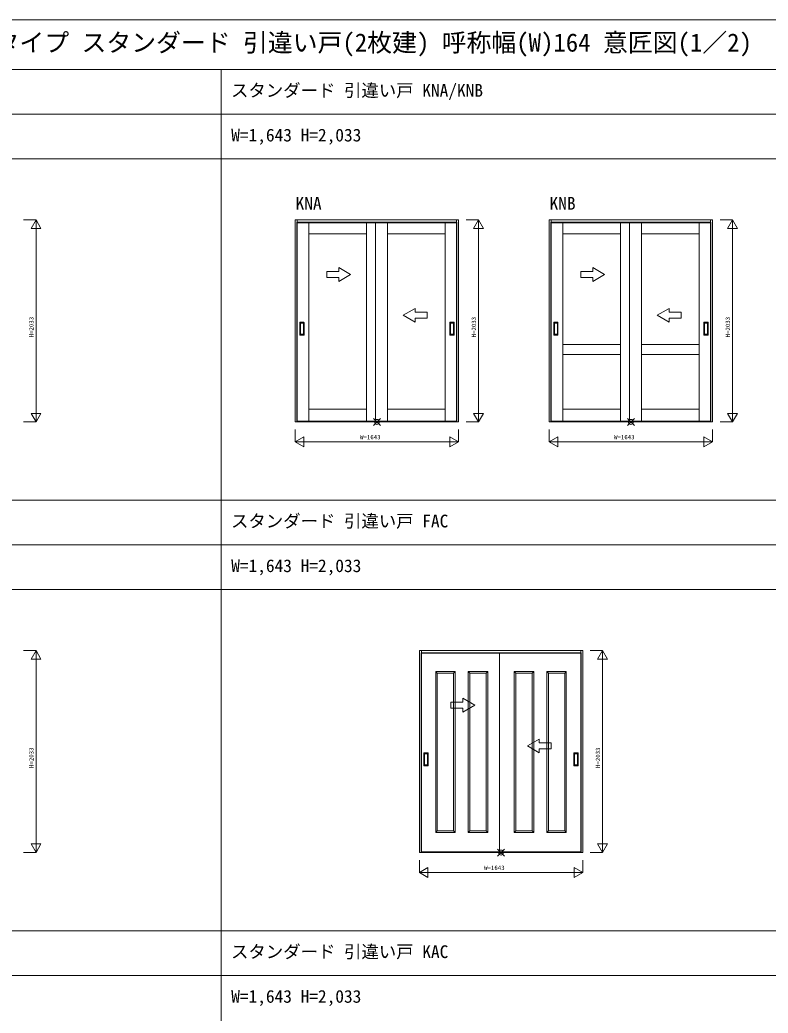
# Model space of a CAD drawing. Units: millimetres, scale not verified. Extents: x -14341 to 14341, y -10000 to 10000.
# Drawn here: x -4967 to 2562, y 1 to 10000 of the extents above; entities that cross this region are included whole.
import ezdxf
from ezdxf.enums import TextEntityAlignment as Align

# ---------------------------------------------------------------- set-up
doc = ezdxf.new("R2010")
doc.units = ezdxf.units.MM
doc.header["$LTSCALE"] = 50
doc.layers.add('0-0_0', color=7, linetype='Continuous')
for name, color, linetype, lineweight in [('0-1_YKK_F1', 7, 'Continuous', 18), ('0-2_YKK_IN', 1, 'Continuous', 18), ('0-3_YKK_A1', 4, 'Continuous', 18), ('0-4_YKK_N1', 2, 'Continuous', 18)]:
    doc.layers.add(name, color=color, linetype=linetype, lineweight=lineweight)
doc.styles.add('ＭＳ ゴシック', font='')
doc.styles.get('ＭＳ ゴシック').set_extended_font_data('MS Gothic')

msp = doc.modelspace()

# ---------------------------------------------------------------- linework, layer by layer
at = {"layer": '0-1_YKK_F1'}
for p, q in [((-14340.51, 10000), (14340.51, 10000)), ((-14340.51, 9500), (14159.49, 9500)), ((-2940.51, -10000), (-2940.51, 9500)), ((-14340.51, 9050), (14159.49, 9050)), ((-14340.51, 8600), (14159.49, 8600)), ((-14340.51, 5165), (14159.49, 5165)), ((-14340.51, 4715), (14159.49, 4715)), ((-14340.51, 4265), (14159.49, 4265)), ((-14340.51, 830), (14159.49, 830)), ((-14340.51, 380), (14159.49, 380))]:
    msp.add_line(p, q, dxfattribs=at)
at = {"layer": '0-2_YKK_IN'}
for p, q in [((-1409.46, 5917.14), (-1338.75, 5987.86)), ((-1409.46, 5987.86), (-1338.75, 5917.14)), ((1145.96, 5917.14), (1216.67, 5987.86)), ((1145.96, 5987.86), (1216.67, 5917.14)), ((-161.22, 1582.14), (-90.51, 1652.86)), ((-161.22, 1652.86), (-90.51, 1582.14))]:
    msp.add_line(p, q, dxfattribs=at)
for centre in [(-1374.1, 5952.5), (1181.32, 5952.5), (-125.86, 1617.5)]:
    msp.add_circle(centre, 25, dxfattribs=at)
at = {"layer": '0-3_YKK_A1'}
for p, q in [((-2195.6, 7985.5), (-552.6, 7985.5)), ((-2195.6, 5952.5), (-2195.6, 7985.5)), ((-1359.1, 7964.5), (-2179.1, 7964.5)), ((-2175.6, 7985.5), (-2175.6, 7955.5)), ((-2175.6, 7961.5), (-572.6, 7961.5)), ((-2175.6, 7958.5), (-572.6, 7958.5)), ((-2175.6, 5956.5), (-2175.6, 7955.5)), ((-1389.1, 7964.5), (-569.1, 7964.5)), ((-572.6, 7985.5), (-572.6, 7955.5)), ((-572.6, 5956.5), (-572.6, 7955.5)), ((-552.6, 5952.5), (-552.6, 7985.5)), ((359.82, 7985.5), (2002.82, 7985.5)), ((359.82, 5952.5), (359.82, 7985.5)), ((1196.32, 7964.5), (376.32, 7964.5)), ((379.82, 7985.5), (379.82, 7955.5)), ((379.82, 7961.5), (1982.82, 7961.5)), ((379.82, 7958.5), (1982.82, 7958.5)), ((379.82, 5956.5), (379.82, 7955.5)), ((1166.32, 7964.5), (1986.32, 7964.5)), ((1982.82, 7985.5), (1982.82, 7955.5)), ((1982.82, 5956.5), (1982.82, 7955.5)), ((2002.82, 5952.5), (2002.82, 7985.5)), ((-1639.1, 7436.45), (-1759.1, 7505.73)), ((-1759.1, 7466.45), (-1759.1, 7505.73)), ((916.32, 7436.45), (796.32, 7505.73)), ((796.32, 7466.45), (796.32, 7505.73)), ((-1639.1, 7436.45), (-1759.1, 7367.17)), ((-1759.1, 7367.17), (-1759.1, 7406.45)), ((916.32, 7436.45), (796.32, 7367.17)), ((796.32, 7367.17), (796.32, 7406.45)), ((-1109.11, 7026.55), (-989.11, 7095.83)), ((-1109.11, 7026.55), (-989.11, 6957.27)), ((-989.11, 7056.55), (-989.11, 7095.83)), ((1446.32, 7026.55), (1566.32, 7095.83)), ((1446.32, 7026.55), (1566.32, 6957.27)), ((1566.32, 7056.55), (1566.32, 7095.83)), ((-2150.1, 6826.5), (-2150.1, 6954.5)), ((-2109.1, 6955.5), (-2149.1, 6955.5)), ((-2144.1, 6836.5), (-2144.1, 6944.5)), ((-2143.1, 6945.5), (-2115.1, 6945.5)), ((-2114.1, 6944.5), (-2114.1, 6836.5)), ((-2108.1, 6826.5), (-2108.1, 6954.5)), ((-989.11, 6957.27), (-989.11, 6996.55)), ((-640.1, 6826.5), (-640.1, 6954.5)), ((-639.1, 6955.5), (-599.1, 6955.5)), ((-634.1, 6944.5), (-634.1, 6836.5)), ((-605.1, 6945.5), (-633.1, 6945.5)), ((-604.1, 6836.5), (-604.1, 6944.5)), ((-598.1, 6826.5), (-598.1, 6954.5)), ((405.32, 6826.5), (405.32, 6954.5)), ((446.32, 6955.5), (406.32, 6955.5)), ((411.32, 6836.5), (411.32, 6944.5)), ((412.32, 6945.5), (440.32, 6945.5)), ((441.32, 6944.5), (441.32, 6836.5)), ((447.32, 6826.5), (447.32, 6954.5)), ((1566.32, 6957.27), (1566.32, 6996.55)), ((1915.32, 6826.5), (1915.32, 6954.5)), ((1916.32, 6955.5), (1956.32, 6955.5)), ((1921.32, 6944.5), (1921.32, 6836.5)), ((1950.32, 6945.5), (1922.32, 6945.5)), ((1951.32, 6836.5), (1951.32, 6944.5)), ((1957.32, 6826.5), (1957.32, 6954.5)), ((-2109.1, 6825.5), (-2149.1, 6825.5)), ((-2115.1, 6835.5), (-2143.1, 6835.5)), ((-639.1, 6825.5), (-599.1, 6825.5)), ((-633.1, 6835.5), (-605.1, 6835.5)), ((446.32, 6825.5), (406.32, 6825.5)), ((440.32, 6835.5), (412.32, 6835.5)), ((1916.32, 6825.5), (1956.32, 6825.5)), ((1922.32, 6835.5), (1950.32, 6835.5)), ((496.32, 6730.5), (1076.32, 6730.5)), ((1866.32, 6730.5), (1286.32, 6730.5)), ((1076.32, 6630.5), (496.32, 6630.5)), ((1286.32, 6630.5), (1866.32, 6630.5)), ((-2059.1, 6080.5), (-1479.1, 6080.5)), ((-689.1, 6080.5), (-1269.1, 6080.5)), ((496.32, 6080.5), (1076.32, 6080.5)), ((1866.32, 6080.5), (1286.32, 6080.5)), ((-552.6, 5952.5), (-2195.6, 5952.5)), ((-2175.6, 5952.5), (-2175.6, 5956.5)), ((-572.6, 5956.5), (-2175.6, 5956.5)), ((-1479.1, 5960.5), (-2059.1, 5960.5)), ((-1269.1, 5960.5), (-689.1, 5960.5)), ((-572.6, 5952.5), (-572.6, 5956.5)), ((2002.82, 5952.5), (359.82, 5952.5)), ((379.82, 5952.5), (379.82, 5956.5)), ((1982.82, 5956.5), (379.82, 5956.5)), ((1076.32, 5960.5), (496.32, 5960.5)), ((1286.32, 5960.5), (1866.32, 5960.5)), ((1982.82, 5952.5), (1982.82, 5956.5)), ((-947.36, 3650.5), (695.64, 3650.5)), ((-947.36, 1617.5), (-947.36, 3650.5)), ((-110.86, 3629.5), (-930.86, 3629.5)), ((-927.36, 3650.5), (-927.36, 3620.5)), ((-927.36, 3626.5), (675.64, 3626.5)), ((-927.36, 3623.5), (675.64, 3623.5)), ((-927.36, 1621.5), (-927.36, 3620.5)), ((-140.86, 3629.5), (679.14, 3629.5)), ((-140.86, 1625.5), (-140.86, 3629.5)), ((675.64, 3650.5), (675.64, 3620.5)), ((675.64, 1621.5), (675.64, 3620.5)), ((695.64, 1617.5), (695.64, 3650.5)), ((-782.96, 3441), (-586.56, 3441)), ((-766.96, 3425), (-782.96, 3441)), ((-766.96, 3425), (-602.56, 3425)), ((-602.56, 3425), (-586.56, 3441)), ((-602.56, 3425), (-602.56, 1837)), ((-586.56, 3441), (-586.56, 1821)), ((-455.16, 3441), (-258.76, 3441)), ((-439.16, 3425), (-455.16, 3441)), ((-439.16, 3425), (-274.76, 3425)), ((-274.76, 3425), (-258.76, 3441)), ((-274.76, 3425), (-274.76, 1837)), ((-258.76, 3441), (-258.76, 1821)), ((7.04, 3441), (7.04, 1821)), ((203.44, 3441), (7.04, 3441)), ((23.04, 3425), (7.04, 3441)), ((23.04, 3425), (23.04, 1837)), ((187.44, 3425), (23.04, 3425)), ((187.44, 3425), (203.44, 3441)), ((334.84, 3441), (334.84, 1821)), ((531.24, 3441), (334.84, 3441)), ((350.84, 3425), (334.84, 3441)), ((350.84, 3425), (350.84, 1837)), ((515.24, 3425), (350.84, 3425)), ((515.24, 3425), (531.24, 3441)), ((-390.86, 3101.45), (-510.86, 3170.73)), ((-510.86, 3131.45), (-510.86, 3170.73)), ((-390.86, 3101.45), (-510.86, 3032.17)), ((-510.86, 3032.17), (-510.86, 3071.45)), ((139.13, 2691.55), (259.13, 2760.83)), ((259.13, 2721.55), (259.13, 2760.83)), ((-901.86, 2491.5), (-901.86, 2619.5)), ((-860.86, 2620.5), (-900.86, 2620.5)), ((-895.86, 2501.5), (-895.86, 2609.5)), ((-894.86, 2610.5), (-866.86, 2610.5)), ((-865.86, 2609.5), (-865.86, 2501.5)), ((-859.86, 2491.5), (-859.86, 2619.5)), ((139.13, 2691.55), (259.13, 2622.27)), ((259.13, 2622.27), (259.13, 2661.55)), ((608.14, 2491.5), (608.14, 2619.5)), ((609.14, 2620.5), (649.14, 2620.5)), ((614.14, 2609.5), (614.14, 2501.5)), ((643.14, 2610.5), (615.14, 2610.5)), ((644.14, 2501.5), (644.14, 2609.5)), ((650.14, 2491.5), (650.14, 2619.5)), ((-866.86, 2500.5), (-894.86, 2500.5)), ((615.14, 2500.5), (643.14, 2500.5)), ((-860.86, 2490.5), (-900.86, 2490.5)), ((609.14, 2490.5), (649.14, 2490.5)), ((-766.96, 1837), (-782.96, 1821)), ((-602.56, 1837), (-586.56, 1821)), ((-439.16, 1837), (-455.16, 1821)), ((-274.76, 1837), (-258.76, 1821)), ((23.04, 1837), (7.04, 1821)), ((187.44, 1837), (203.44, 1821)), ((350.84, 1837), (334.84, 1821)), ((515.24, 1837), (531.24, 1821)), ((695.64, 1617.5), (-947.36, 1617.5)), ((-930.86, 1625.5), (-140.86, 1625.5)), ((-927.36, 1617.5), (-927.36, 1621.5)), ((675.64, 1621.5), (-927.36, 1621.5)), ((679.14, 1625.5), (-140.86, 1625.5)), ((675.64, 1617.5), (675.64, 1621.5))]:
    msp.add_line(p, q, dxfattribs=at)
for points in [[(-1359.1, 5960.5), (-2179.1, 5960.5), (-2179.1, 7964.5)], [(-1389.1, 5960.5), (-1479.1, 5960.5), (-1479.1, 7964.5), (-1389.1, 7964.5)], [(-1389.1, 7964.5), (-1389.1, 5960.5), (-569.1, 5960.5), (-569.1, 7964.5)], [(1196.32, 5960.5), (376.32, 5960.5), (376.32, 7964.5)], [(1166.32, 5960.5), (1076.32, 5960.5), (1076.32, 7964.5), (1166.32, 7964.5)], [(1166.32, 7964.5), (1166.32, 5960.5), (1986.32, 5960.5), (1986.32, 7964.5)], [(-1759.1, 7466.45), (-1879.1, 7466.45), (-1879.1, 7406.45), (-1759.1, 7406.45)], [(796.32, 7466.45), (676.32, 7466.45), (676.32, 7406.45), (796.32, 7406.45)], [(-989.11, 7056.55), (-869.11, 7056.55), (-869.11, 6996.55), (-989.11, 6996.55)], [(1566.32, 7056.55), (1686.32, 7056.55), (1686.32, 6996.55), (1566.32, 6996.55)], [(-110.86, 1625.5), (-930.86, 1625.5), (-930.86, 3629.5)], [(-140.86, 3629.5), (-930.86, 3629.5), (-930.86, 1625.5)], [(-140.86, 3629.5), (-140.86, 1625.5), (679.14, 1625.5), (679.14, 3629.5)], [(-140.86, 3629.5), (679.14, 3629.5), (679.14, 1625.5)], [(-586.56, 1821), (-782.96, 1821), (-782.96, 3441)], [(-602.56, 1837), (-766.96, 1837), (-766.96, 3425)], [(-258.76, 1821), (-455.16, 1821), (-455.16, 3441)], [(-274.76, 1837), (-439.16, 1837), (-439.16, 3425)], [(7.04, 1821), (203.44, 1821), (203.44, 3441)], [(23.04, 1837), (187.44, 1837), (187.44, 3425)], [(334.84, 1821), (531.24, 1821), (531.24, 3441)], [(350.84, 1837), (515.24, 1837), (515.24, 3425)], [(-510.86, 3131.45), (-630.86, 3131.45), (-630.86, 3071.45), (-510.86, 3071.45)], [(259.13, 2721.55), (379.13, 2721.55), (379.13, 2661.55), (259.13, 2661.55)]]:
    msp.add_lwpolyline(points, dxfattribs=at)
for points in [[(-2059.1, 5960.5), (-2179.1, 5960.5), (-2179.1, 7964.5), (-2059.1, 7964.5)], [(-1479.1, 7844.5), (-2059.1, 7844.5), (-2059.1, 7964.5), (-1479.1, 7964.5)], [(-1389.1, 5960.5), (-1269.1, 5960.5), (-1269.1, 7964.5), (-1389.1, 7964.5)], [(-1269.1, 7844.5), (-689.1, 7844.5), (-689.1, 7964.5), (-1269.1, 7964.5)], [(-689.1, 5960.5), (-569.1, 5960.5), (-569.1, 7964.5), (-689.1, 7964.5)], [(496.32, 5960.5), (376.32, 5960.5), (376.32, 7964.5), (496.32, 7964.5)], [(1076.32, 7844.5), (496.32, 7844.5), (496.32, 7964.5), (1076.32, 7964.5)], [(1166.32, 5960.5), (1286.32, 5960.5), (1286.32, 7964.5), (1166.32, 7964.5)], [(1286.32, 7844.5), (1866.32, 7844.5), (1866.32, 7964.5), (1286.32, 7964.5)], [(1866.32, 5960.5), (1986.32, 5960.5), (1986.32, 7964.5), (1866.32, 7964.5)]]:
    msp.add_lwpolyline(points, close=True, dxfattribs=at)
for centre, start, end in [((-2149.1, 6954.5), 90, 180), ((-2143.1, 6944.5), 90, 180), ((-2115.1, 6944.5), 0, 90), ((-2109.1, 6954.5), 0, 90), ((-639.1, 6954.5), 90, 180), ((-633.1, 6944.5), 90, 180), ((-605.1, 6944.5), 360, 90), ((-599.1, 6954.5), 0, 90), ((406.32, 6954.5), 90, 180), ((412.32, 6944.5), 90, 180), ((440.32, 6944.5), 0, 90), ((446.32, 6954.5), 0, 90), ((1916.32, 6954.5), 90, 180), ((1922.32, 6944.5), 90, 180), ((1950.32, 6944.5), 360, 90), ((1956.32, 6954.5), 0, 90), ((-2149.1, 6826.5), 180, 270), ((-2143.1, 6836.5), 180, 270), ((-2115.1, 6836.5), 270, 0), ((-2109.1, 6826.5), 270, 0), ((-639.1, 6826.5), 180, 270), ((-633.1, 6836.5), 180, 270), ((-605.1, 6836.5), 270, 360), ((-599.1, 6826.5), 270, 0), ((406.32, 6826.5), 180, 270), ((412.32, 6836.5), 180, 270), ((440.32, 6836.5), 270, 0), ((446.32, 6826.5), 270, 0), ((1916.32, 6826.5), 180, 270), ((1922.32, 6836.5), 180, 270), ((1950.32, 6836.5), 270, 360), ((1956.32, 6826.5), 270, 0), ((-900.86, 2619.5), 90, 180), ((-894.86, 2609.5), 90, 180), ((-866.86, 2609.5), 0, 90), ((-860.86, 2619.5), 0, 90), ((609.14, 2619.5), 90, 180), ((615.14, 2609.5), 90, 180), ((643.14, 2609.5), 360, 90), ((649.14, 2619.5), 0, 90), ((-894.86, 2501.5), 180, 270), ((-866.86, 2501.5), 270, 0), ((615.14, 2501.5), 180, 270), ((643.14, 2501.5), 270, 360), ((-900.86, 2491.5), 180, 270), ((-860.86, 2491.5), 270, 0), ((609.14, 2491.5), 180, 270), ((649.14, 2491.5), 270, 0)]:
    msp.add_arc(centre, 1, start, end, dxfattribs=at)
at = {"layer": '0-4_YKK_N1'}
for p, q in [((-4929.36, 7985.5), (-4804.36, 7985.5)), ((-4854.36, 7898.9), (-4754.36, 7898.9)), ((-4804.36, 7985.5), (-4804.36, 5952.5)), ((-477.6, 7985.5), (-352.6, 7985.5)), ((-402.6, 7898.9), (-302.6, 7898.9)), ((-352.6, 7985.5), (-352.6, 5952.5)), ((2077.82, 7985.5), (2202.82, 7985.5)), ((2152.82, 7898.9), (2252.82, 7898.9)), ((2202.82, 7985.5), (2202.82, 5952.5)), ((-4854.36, 6039.1), (-4754.36, 6039.1)), ((-402.6, 6039.1), (-302.6, 6039.1)), ((2152.82, 6039.1), (2252.82, 6039.1)), ((-4929.36, 5952.5), (-4804.36, 5952.5)), ((-477.6, 5952.5), (-352.6, 5952.5)), ((2077.82, 5952.5), (2202.82, 5952.5)), ((-2195.6, 5752.5), (-2109, 5802.5)), ((-2109, 5802.5), (-2109, 5702.5)), ((-639.21, 5802.5), (-552.6, 5752.5)), ((-552.6, 5877.5), (-552.6, 5752.5)), ((359.82, 5752.5), (446.42, 5802.5)), ((446.42, 5802.5), (446.42, 5702.5)), ((1916.22, 5802.5), (2002.82, 5752.5)), ((2002.82, 5877.5), (2002.82, 5752.5)), ((-2195.6, 5752.5), (-2109, 5702.5)), ((359.82, 5752.5), (446.42, 5702.5)), ((-4929.36, 3650.5), (-4804.36, 3650.5)), ((-4804.36, 3650.5), (-4804.36, 1617.5)), ((770.64, 3650.5), (895.64, 3650.5)), ((895.64, 3650.5), (895.64, 1617.5)), ((-4854.36, 3563.9), (-4754.36, 3563.9)), ((845.64, 3563.9), (945.64, 3563.9)), ((-4854.36, 1704.1), (-4754.36, 1704.1)), ((845.64, 1704.1), (945.64, 1704.1)), ((-4929.36, 1617.5), (-4804.36, 1617.5)), ((770.64, 1617.5), (895.64, 1617.5)), ((695.64, 1542.5), (695.64, 1417.5)), ((-947.36, 1417.5), (-860.76, 1467.5)), ((-947.36, 1417.5), (-860.76, 1367.5)), ((-860.76, 1467.5), (-860.76, 1367.5)), ((609.03, 1467.5), (695.64, 1417.5))]:
    msp.add_line(p, q, dxfattribs=at)
for points in [[(-4854.36, 7898.9), (-4804.36, 7985.5), (-4754.36, 7898.9)], [(-402.6, 7898.9), (-352.6, 7985.5), (-302.6, 7898.9)], [(2152.82, 7898.9), (2202.82, 7985.5), (2252.82, 7898.9)], [(-4854.36, 6039.1), (-4804.36, 5952.5), (-4754.36, 6039.1)], [(-402.6, 6039.1), (-352.6, 5952.5), (-302.6, 6039.1)], [(2152.82, 6039.1), (2202.82, 5952.5), (2252.82, 6039.1)], [(-2195.6, 5877.5), (-2195.6, 5752.5), (-552.6, 5752.5)], [(-639.21, 5802.5), (-639.21, 5702.5), (-552.6, 5752.5)], [(359.82, 5877.5), (359.82, 5752.5), (2002.82, 5752.5)], [(1916.22, 5802.5), (1916.22, 5702.5), (2002.82, 5752.5)], [(-4854.36, 3563.9), (-4804.36, 3650.5), (-4754.36, 3563.9)], [(845.64, 3563.9), (895.64, 3650.5), (945.64, 3563.9)], [(-4854.36, 1704.1), (-4804.36, 1617.5), (-4754.36, 1704.1)], [(845.64, 1704.1), (895.64, 1617.5), (945.64, 1704.1)], [(-947.36, 1542.5), (-947.36, 1417.5), (695.64, 1417.5)], [(609.03, 1467.5), (609.03, 1367.5), (695.64, 1417.5)]]:
    msp.add_lwpolyline(points, dxfattribs=at)

# ---------------------------------------------------------------- texts
at = {"layer": '0-0_0', "style": 'ＭＳ ゴシック'}
for s, height, p in [('BVHCH01  木質インテリア建材 Smayell(スマエル) 室内引戸 ラウンドレールタイプ スタンダード 引違い戸(2枚建) 呼称幅(W)164 意匠図(1／2)', 183.3, (-13840.51, 9625)), ('スタンダード 引違い戸 KNA/KNB', 128.3, (-2842.51, 9187.5)), ('W=1,643 H=2,033', 128.3, (-2840.51, 8737.5)), ('KNA', 128.3, (-2192.7, 8050.75)), ('KNB', 128.3, (362.47, 8050.75)), ('スタンダード 引違い戸 FAC', 128.3, (-2842.51, 4852.5)), ('W=1,643 H=2,033', 128.3, (-2840.51, 4402.5)), ('スタンダード 引違い戸 KAC', 128.3, (-2842.51, 517.5)), ('W=1,643 H=2,033', 128.3, (-2840.51, 67.5))]:
    msp.add_text(s, height=height, dxfattribs=at).set_placement(p, align=Align.BOTTOM_LEFT)
at = {"layer": '0-4_YKK_N1', "color": 7, "style": 'ＭＳ ゴシック'}
for p in [(-4816.36, 6804), (-364.6, 6804), (2190.82, 6804), (-4816.36, 2469), (883.64, 2469)]:
    msp.add_text('H=2033', height=43.99, rotation=90, dxfattribs=at).set_placement(p, align=Align.BOTTOM_LEFT)
for p in [(-1544.1, 5764.5), (1011.32, 5764.5), (-295.86, 1429.5)]:
    msp.add_text('W=1643', height=43.99, dxfattribs=at).set_placement(p, align=Align.BOTTOM_LEFT)

doc.saveas('drawing.dxf')
